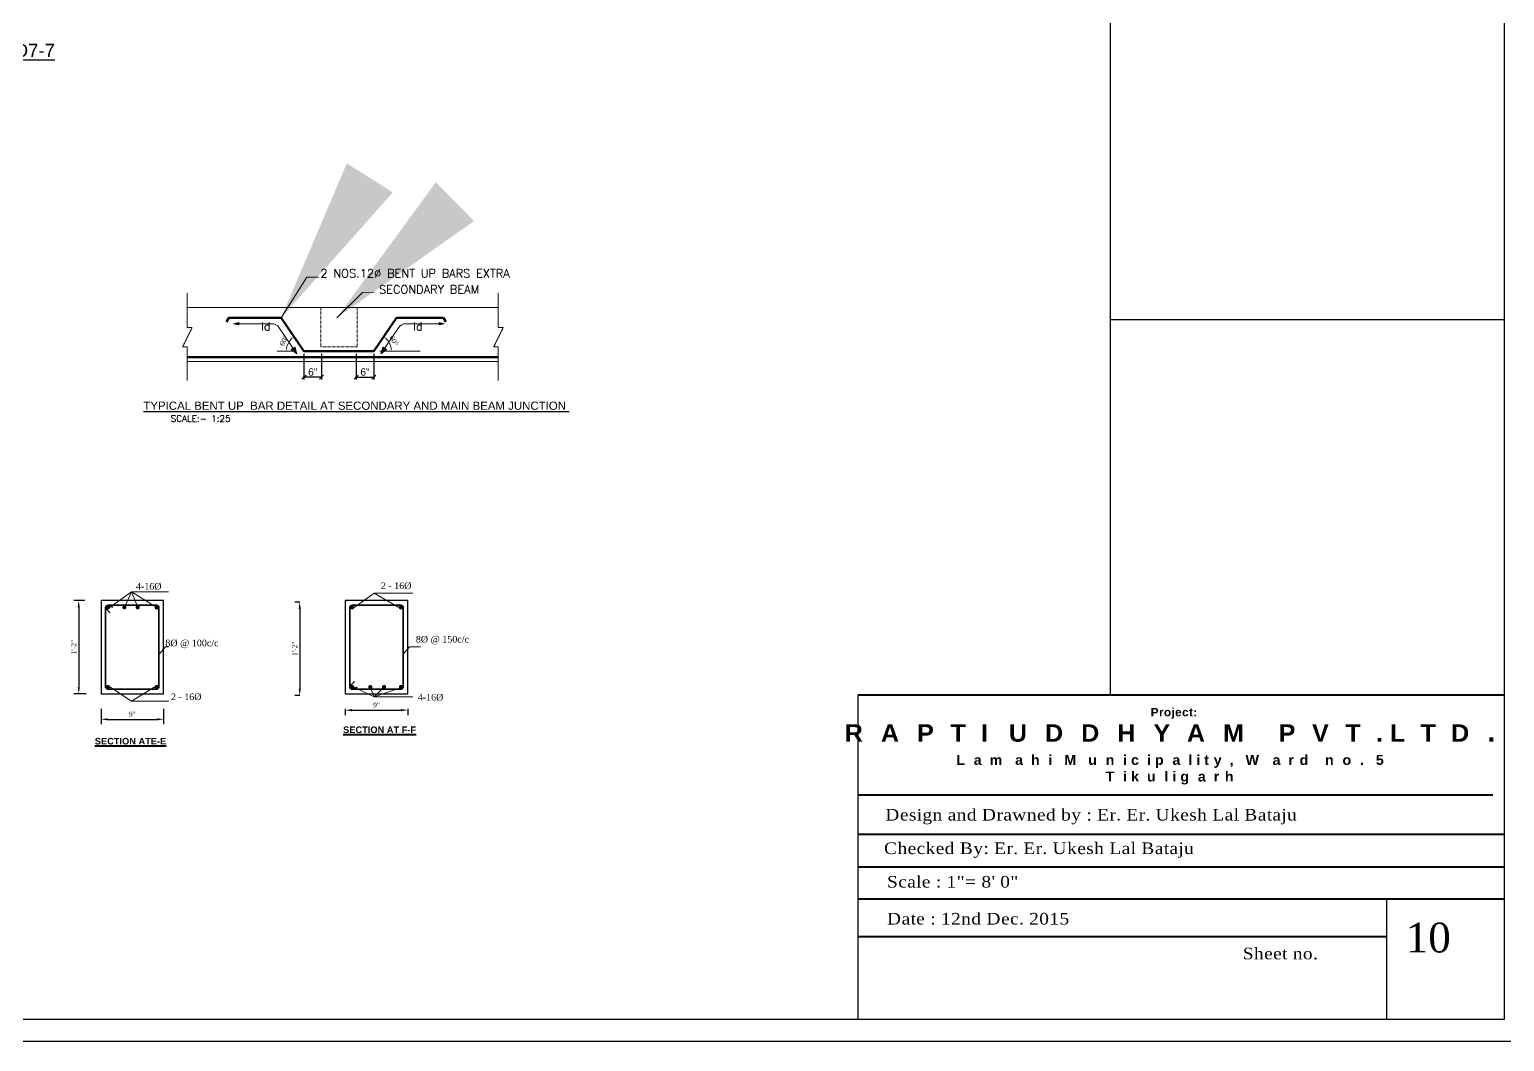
# Model space of a CAD drawing. Extents: x -2338379 to 930990, y -818978 to 106940.
# Drawn here: x 383119 to 384899, y -209148 to -207926 of the extents above; entities that cross this region are included whole.
import ezdxf

# ---------------------------------------------------------------- set-up
doc = ezdxf.new("R2010")
doc.units = 0
doc.header["$MEASUREMENT"] = 0
doc.header["$PDMODE"] = 34
doc.linetypes.add('DASHED', pattern=[0.75, 0.5, -0.25])
doc.linetypes.add('DASHED2', pattern=[0.375, 0.25, -0.125])
doc.layers.get('0').update_dxf_attribs({"linetype": 'CONTINUOUS', "lineweight": 30})
doc.layers.get('DEFPOINTS').update_dxf_attribs({"linetype": 'CONTINUOUS'})
for name, color, linetype, lineweight in [('BEAM', 1, 'DASHED', 18), ('boarder', 5, 'CONTINUOUS', 40), ('DASHED1', 31, 'DASHED2', 13), ('DIM', 6, 'CONTINUOUS', 20), ('Dimension', 35, 'CONTINUOUS', 9), ('HACTH', 34, 'CONTINUOUS', 15), ('ope', 1, 'CONTINUOUS', 20), ('rcc', 252, 'CONTINUOUS', 30), ('REIN FORCE BAR', 91, 'CONTINUOUS', 35), ('Structure', 2, 'CONTINUOUS', 50), ('TEXT', 7, 'CONTINUOUS', 30), ('WALL', 1, 'CONTINUOUS', 40)]:
    doc.layers.add(name, color=color, linetype=linetype, lineweight=lineweight)
doc.styles.add('AERIAL', font='arial.ttf', dxfattribs={"height": 10})
doc.styles.add('ROMANS', font='romans.shx')
doc.styles.get("Standard").update_dxf_attribs({"font": 'times.ttf', "height": 6})
doc.styles.add('STYLUSBT', font='stylu.ttf', dxfattribs={"height": 9})
doc.dimstyles.new('10', dxfattribs={"dimtxt": 1, "dimasz": 1, "dimexe": 1, "dimexo": 1, "dimgap": 0.5, "dimtad": 1, "dimdec": 0, "dimlunit": 4, "dimtxsty": 'Standard', "dimblk": 'ARCHTICK', "dimcen": 0, "dimdle": 1, "dimclrd": 256, "dimclre": 256, "dimclrt": 256, "dimadec": 0, "dimazin": 0, "dimtfac": 2, "dimtdec": 0, "dimtix": 1, "dimtmove": 0, "dimatfit": 3, "dimfxl": 1, "dimlwd": -1, "dimlwe": -1, "dimarcsym": 1})
doc.dimstyles.new('Arch', dxfattribs={"dimtxt": 9, "dimasz": 5, "dimexe": 3, "dimexo": 3, "dimgap": 1.5, "dimtad": 1, "dimdec": 0, "dimzin": 3, "dimdsep": 46, "dimlunit": 4, "dimtxsty": 'STYLUSBT', "dimblk1": 'OBLIQUE', "dimblk2": 'OBLIQUE', "dimsah": 1, "dimcen": 0, "dimdle": 1, "dimclrd": 256, "dimclre": 256, "dimclrt": 7, "dimadec": 0, "dimazin": 0, "dimtfac": 4, "dimtdec": 0, "dimtofl": 0, "dimtmove": 0, "dimatfit": 0, "dimldrblk": 'OBLIQUE', "dimfxl": 1, "dimfrac": 2, "dimtolj": 1, "dimtzin": 0, "dimarcsym": 0})
doc.dimstyles.new('DIM50', dxfattribs={"dimscale": 0, "dimtxt": 220, "dimasz": 200, "dimexe": 75, "dimexo": 75, "dimgap": 100, "dimtad": 1, "dimdec": 0, "dimlfac": 0.5, "dimzin": 9, "dimdsep": 46, "dimtxsty": 'ROMANS', "dimcen": 2.5, "dimdle": 2, "dimclrd": 256, "dimclre": 256, "dimclrt": 7, "dimadec": 0, "dimazin": 0, "dimtfac": 2, "dimtdec": 0, "dimtix": 1, "dimtofl": 0, "dimtmove": 2, "dimatfit": 3, "dimfxl": 1, "dimtolj": 1, "dimtzin": 0, "dimlwd": -1, "dimlwe": -1, "dimarcsym": 0})
doc.dimstyles.get("Standard").update_dxf_attribs({"dimscale": 0.5, "dimtxt": 12, "dimasz": 4, "dimexe": 6, "dimexo": 6, "dimgap": 3, "dimtad": 1, "dimdec": 1, "dimzin": 11, "dimdsep": 46, "dimlunit": 4, "dimtxsty": 'Standard', "dimblk1": 'ARCHTICK', "dimblk2": 'ARCHTICK', "dimsah": 1, "dimcen": 2.5, "dimdle": 6, "dimclrd": 6, "dimclre": 6, "dimclrt": 7, "dimazin": 0, "dimtfac": 1, "dimtdec": 1, "dimtix": 1, "dimtmove": 1, "dimatfit": 3, "dimldrblk": 'ARCHTICK', "dimfxl": 1, "dimtolj": 1, "dimtzin": 0, "dimarcsym": 0})
doc.dimstyles.new('Standard$0', dxfattribs={"dimtxt": 6, "dimasz": 4, "dimexe": 3, "dimexo": 6, "dimgap": 3, "dimtad": 1, "dimdec": 1, "dimzin": 0, "dimdsep": 46, "dimlunit": 4, "dimtxsty": 'Standard', "dimcen": 0.09, "dimclrd": 6, "dimclre": 6, "dimclrt": 7, "dimadec": 0, "dimazin": 0, "dimtfac": 1, "dimtdec": 1, "dimtix": 1, "dimtofl": 0, "dimtmove": 1, "dimatfit": 3, "dimfxl": 1, "dimtolj": 1, "dimtzin": 0, "dimlwd": 18, "dimlwe": 18, "dimarcsym": 0})

# ---------------------------------------------------------------- blocks, each defined once
blk = doc.blocks.new('_ARCHTICK')
at = {"color": 0, "linetype": 'ByBlock', "const_width": 0.15}
blk.add_lwpolyline([(-0.5, -0.5), (0.5, 0.5)], dxfattribs=at)
blk = doc.blocks.new('*D367')
at = {"layer": 'DEFPOINTS', "color": 0, "lineweight": 30, "transparency": 16777216}
for p in [(383462.8, -208617.9), (383444.8, -208730.4), (383462.8, -208730.4)]:
    blk.add_point(p, dxfattribs=at)
at = {"layer": 'ope', "color": 6, "lineweight": -2, "transparency": 16777216}
for p, q in [((383444.8, -208617.9), (383438.8, -208617.9)), ((383444.8, -208625.9), (383444.8, -208722.4)), ((383444.8, -208730.4), (383438.8, -208730.4))]:
    blk.add_line(p, q, dxfattribs=at)
at = {"layer": 'ope', "color": 6, "lineweight": 30, "transparency": 16777216}
for points in [[(383443.5, -208625.9), (383446.1, -208625.9), (383444.8, -208617.9)], [(383443.5, -208722.4), (383446.1, -208722.4), (383444.8, -208730.4)]]:
    blk.add_solid(points, dxfattribs=at)
at = {"layer": 'ope', "color": 7, "transparency": 16777216, "insert": (383438.8, -208674.2), "char_height": 6, "attachment_point": 5, "rotation": 90}
blk.add_mtext('\\A1;1\'-2"', dxfattribs=at)
blk = doc.blocks.new('*D368')
at = {"layer": 'DEFPOINTS', "color": 0, "lineweight": 30, "transparency": 16777216}
for p in [(383499.8, -208728.5), (383575.2, -208728.5), (383575.2, -208748.2)]:
    blk.add_point(p, dxfattribs=at)
at = {"layer": 'ope', "color": 6, "lineweight": -2, "transparency": 16777216}
for p, q in [((383499.8, -208746.5), (383499.8, -208754.2)), ((383507.8, -208748.2), (383567.2, -208748.2)), ((383575.2, -208746.5), (383575.2, -208754.2))]:
    blk.add_line(p, q, dxfattribs=at)
at = {"layer": 'ope', "color": 6, "lineweight": 30, "transparency": 16777216}
for points in [[(383507.8, -208746.9), (383507.8, -208749.6), (383499.8, -208748.2)], [(383567.2, -208746.9), (383567.2, -208749.6), (383575.2, -208748.2)]]:
    blk.add_solid(points, dxfattribs=at)
at = {"layer": 'ope', "color": 7, "transparency": 16777216, "insert": (383537.5, -208742.2), "char_height": 6, "attachment_point": 5}
blk.add_mtext('\\A1;9"', dxfattribs=at)
blk = doc.blocks.new('*D369')
at = {"layer": 'DEFPOINTS', "color": 0, "lineweight": 30, "transparency": 16777216}
for p in [(383203.5, -208616), (383178, -208728.5), (383205, -208728.5)]:
    blk.add_point(p, dxfattribs=at)
at = {"layer": 'ope', "color": 6, "lineweight": -2, "transparency": 16777216}
for p, q in [((383185.5, -208616), (383172, -208616)), ((383178, -208624), (383178, -208720.5)), ((383187, -208728.5), (383172, -208728.5))]:
    blk.add_line(p, q, dxfattribs=at)
at = {"layer": 'ope', "color": 6, "lineweight": 30, "transparency": 16777216}
for points in [[(383176.7, -208624), (383179.3, -208624), (383178, -208616)], [(383176.7, -208720.5), (383179.3, -208720.5), (383178, -208728.5)]]:
    blk.add_solid(points, dxfattribs=at)
at = {"layer": 'ope', "color": 7, "transparency": 16777216, "insert": (383172, -208672.2), "char_height": 6, "attachment_point": 5, "rotation": 90}
blk.add_mtext('\\A1;1\'-2"', dxfattribs=at)
blk = doc.blocks.new('*D370')
at = {"layer": 'DEFPOINTS', "color": 0, "lineweight": 30, "transparency": 16777216}
for p in [(383205, -208728.5), (383280.4, -208728.5), (383280.4, -208759.3)]:
    blk.add_point(p, dxfattribs=at)
at = {"layer": 'ope', "color": 6, "lineweight": -2, "transparency": 16777216}
for p, q in [((383205, -208746.5), (383205, -208765.3)), ((383213, -208759.3), (383272.4, -208759.3)), ((383280.4, -208746.5), (383280.4, -208765.3))]:
    blk.add_line(p, q, dxfattribs=at)
at = {"layer": 'ope', "color": 6, "lineweight": 30, "transparency": 16777216}
for points in [[(383213, -208758), (383213, -208760.6), (383205, -208759.3)], [(383272.4, -208758), (383272.4, -208760.6), (383280.4, -208759.3)]]:
    blk.add_solid(points, dxfattribs=at)
at = {"layer": 'ope', "color": 7, "transparency": 16777216, "insert": (383242.7, -208753.2), "char_height": 6, "attachment_point": 5}
blk.add_mtext('\\A1;9"', dxfattribs=at)
blk = doc.blocks.new('*D669')
at = {"layer": 'DEFPOINTS', "color": 0, "lineweight": 30, "transparency": 16777216}
for p in [(383561.2, -208275.6), (383318.5, -208315), (383534.2, -208315), (383554.4, -208308.2), (383568.1, -208315)]:
    blk.add_point(p, dxfattribs=at)
at = {"layer": 'HACTH', "color": 6, "lineweight": 18, "transparency": 16777216}
blk.add_arc((383534.2, -208315), 21.3, 10.7695, 44.8363, dxfattribs=at)
at = {"layer": 'HACTH', "color": 6, "lineweight": 30, "transparency": 16777216}
for points in [[(383548.9, -208300.5), (383549.8, -208299.4), (383546.3, -208297.4)], [(383555.8, -208310.9), (383554.5, -208311.1), (383555.5, -208315)]]:
    blk.add_solid(points, dxfattribs=at)
at = {"layer": 'HACTH', "color": 7, "transparency": 16777216, "insert": (383558.4, -208302.2), "char_height": 6, "attachment_point": 5, "rotation": 297.8029}
blk.add_mtext('\\A1;60%%D', dxfattribs=at)
blk = doc.blocks.new('_Oblique')
at = {"layer": 'Dimension', "color": 0, "lineweight": -2}
blk.add_line((-0.5, -0.5), (0.5, 0.5), dxfattribs=at)
blk = doc.blocks.new('*D670')
at = {"layer": 'DEFPOINTS', "color": 0, "lineweight": 30, "ltscale": 20, "transparency": 16777216}
for p in [(383512.9, -208315), (383534.2, -208315), (383534.2, -208346.2)]:
    blk.add_point(p, dxfattribs=at)
at = {"layer": 'DIM', "lineweight": -2, "ltscale": 20, "transparency": 16777216}
for p, q in [((383512.9, -208318), (383512.9, -208349.2)), ((383534.2, -208318), (383534.2, -208349.2)), ((383511.9, -208346.2), (383535.2, -208346.2))]:
    blk.add_line(p, q, dxfattribs=at)
at = {"layer": 'DIM', "lineweight": -2, "ltscale": 20, "transparency": 16777216, "xscale": 5, "yscale": 5, "zscale": 5, "rotation": 180}
blk.add_blockref('_Oblique', (383512.9, -208346.2), dxfattribs=at)
at = {"layer": 'DIM', "lineweight": -2, "ltscale": 20, "transparency": 16777216, "xscale": 5, "yscale": 5, "zscale": 5}
blk.add_blockref('_Oblique', (383534.2, -208346.2), dxfattribs=at)
at = {"layer": 'DIM', "color": 7, "ltscale": 20, "transparency": 16777216, "insert": (383523.6, -208340), "char_height": 9, "attachment_point": 5, "style": 'STYLUSBT'}
blk.add_mtext('\\A1;6"', dxfattribs=at)
blk = doc.blocks.new('*D671')
at = {"layer": 'DEFPOINTS', "color": 0, "lineweight": 30, "transparency": 16777216}
for p in [(383422.9, -208275.6), (383416.1, -208315), (383432.9, -208302.1), (383449.9, -208315), (383665.6, -208315)]:
    blk.add_point(p, dxfattribs=at)
at = {"layer": 'HACTH', "color": 6, "lineweight": 18, "transparency": 16777216}
blk.add_arc((383449.9, -208315), 21.3, 135.1637, 169.2305, dxfattribs=at)
at = {"layer": 'HACTH', "color": 6, "lineweight": 30, "transparency": 16777216}
for points in [[(383434.3, -208299.4), (383435.2, -208300.5), (383437.8, -208297.4)], [(383429.6, -208311.1), (383428.3, -208310.9), (383428.6, -208315)]]:
    blk.add_solid(points, dxfattribs=at)
at = {"layer": 'HACTH', "color": 7, "transparency": 16777216, "insert": (383425.7, -208302.2), "char_height": 6, "attachment_point": 5, "rotation": 62.1971}
blk.add_mtext('\\A1;60%%D', dxfattribs=at)
blk = doc.blocks.new('*D672')
at = {"layer": 'DEFPOINTS', "color": 0, "lineweight": 30, "ltscale": 20, "transparency": 16777216}
for p in [(383449.9, -208315), (383471, -208315), (383449.9, -208346.2)]:
    blk.add_point(p, dxfattribs=at)
at = {"layer": 'DIM', "lineweight": -2, "ltscale": 20, "transparency": 16777216}
for p, q in [((383449.9, -208318), (383449.9, -208349.2)), ((383471, -208318), (383471, -208349.2)), ((383472, -208346.2), (383448.9, -208346.2))]:
    blk.add_line(p, q, dxfattribs=at)
at = {"layer": 'DIM', "lineweight": -2, "ltscale": 20, "transparency": 16777216, "xscale": 5, "yscale": 5, "zscale": 5, "rotation": 180}
blk.add_blockref('_Oblique', (383449.9, -208346.2), dxfattribs=at)
at = {"layer": 'DIM', "lineweight": -2, "ltscale": 20, "transparency": 16777216, "xscale": 5, "yscale": 5, "zscale": 5}
blk.add_blockref('_Oblique', (383471, -208346.2), dxfattribs=at)
at = {"layer": 'DIM', "color": 7, "ltscale": 20, "transparency": 16777216, "insert": (383460.5, -208340), "char_height": 9, "attachment_point": 5, "style": 'STYLUSBT'}
blk.add_mtext('\\A1;6"', dxfattribs=at)

msp = doc.modelspace()

# ---------------------------------------------------------------- hatches: boundary and pattern name
at = {"layer": 'boarder', "ltscale": 0.1}
h = msp.add_hatch(color=256, dxfattribs=at)
h.paths.add_polyline_path([(383371.14, -208280.05), (383364.87, -208281.64), (383371.14, -208281.64)])
h.paths.add_polyline_path([(383371.14, -208281.64), (383364.87, -208281.64), (383371.14, -208283.22)])
h = msp.add_hatch(color=256, dxfattribs=at)
h.paths.add_polyline_path([(383612.96, -208280.05), (383619.23, -208281.64), (383612.96, -208281.64)])
h.paths.add_polyline_path([(383612.96, -208281.64), (383619.23, -208281.64), (383612.96, -208283.22)])
h = msp.add_hatch(color=256, dxfattribs=at)
h.paths.add_polyline_path([(383436.81, -208311.39), (383434.54, -208312.92), (383441.21, -208317.89)])
h.paths.add_polyline_path([(383439.08, -208309.85), (383436.81, -208311.39), (383441.21, -208317.89)])
h = msp.add_hatch(color=256, dxfattribs=at)
h.paths.add_polyline_path([(383547.29, -208311.39), (383549.56, -208312.92), (383542.89, -208317.89)])
h.paths.add_polyline_path([(383545.03, -208309.85), (383547.29, -208311.39), (383542.89, -208317.89)])

# ---------------------------------------------------------------- linework, layer by layer
at = {"lineweight": 30}
for p, q in [((384423.74, -208730.17), (384423.74, -206693.03)), ((384898.94, -208277.03), (384423.74, -208277.03)), ((384118.71, -208730.17), (384118.71, -209021.83)), ((384118.71, -209021.83), (384118.71, -209121.83))]:
    msp.add_line(p, q, dxfattribs=at)
msp.add_line((384756.86, -208976.44), (384756.86, -209121.83))
at = {"color": 3}
for points in [[(381440.54, -206666.63), (384925.34, -206666.63), (384925.34, -209148.23), (381440.54, -209148.23)], [(381519.74, -206693.03), (384898.94, -206693.03), (384898.94, -209121.83), (381519.74, -209121.83)]]:
    msp.add_lwpolyline(points, close=True, dxfattribs=at)
at = {"lineweight": 40}
for points in [[(384853.34, -208730.17), (384118.71, -208730.17)], [(384898.94, -208730.17), (384118.71, -208730.17)], [(384885.02, -208850.69), (384118.71, -208850.69)], [(384898.94, -208898.42), (384118.71, -208898.42)], [(384898.94, -208937.73), (384118.71, -208937.73)], [(384898.94, -208976.44), (384118.71, -208976.44)], [(384756.86, -209021.83), (384118.71, -209021.83)]]:
    msp.add_lwpolyline(points, dxfattribs=at)
at = {"layer": 'BEAM'}
for p, q in [((383308.94, -208262.26), (383684.49, -208262.26)), ((383308.94, -208327.28), (383684.49, -208327.28))]:
    msp.add_line(p, q, dxfattribs=at)
for points in [[(383308.94, -208244.72), (383308.94, -208286.39), (383314.9, -208286.39), (383303.46, -208309.48), (383308.94, -208309.48), (383308.94, -208350.26)], [(383684.49, -208244.72), (383684.49, -208286.39), (383690.45, -208286.39), (383679.02, -208309.48), (383684.49, -208309.48), (383684.49, -208350.26)]]:
    msp.add_lwpolyline(points, dxfattribs=at)
at = {"layer": 'DASHED1'}
for p, q in [((383470.26, -208262.26), (383470.26, -208309.71)), ((383513.98, -208262.26), (383513.98, -208309.71)), ((383470.26, -208309.71), (383513.98, -208309.71))]:
    msp.add_line(p, q, dxfattribs=at)
at = {"layer": 'DIM', "color": 1}
for p, q in [((383364.87, -208281.64), (383371.14, -208280.05)), ((383364.87, -208281.64), (383410.84, -208281.64)), ((383364.87, -208281.64), (383371.14, -208283.22)), ((383371.14, -208280.05), (383371.14, -208283.22)), ((383619.23, -208281.64), (383573.27, -208281.64)), ((383612.96, -208280.05), (383612.96, -208283.22)), ((383619.23, -208281.64), (383612.96, -208280.05)), ((383619.23, -208281.64), (383612.96, -208283.22)), ((383419.93, -208286.46), (383441.21, -208317.89)), ((383564.18, -208286.46), (383542.89, -208317.89)), ((383434.54, -208312.92), (383439.08, -208309.85)), ((383441.21, -208317.89), (383434.54, -208312.92)), ((383441.21, -208317.89), (383439.08, -208309.85)), ((383542.89, -208317.89), (383545.03, -208309.85)), ((383542.89, -208317.89), (383549.56, -208312.92)), ((383549.56, -208312.92), (383545.03, -208309.85))]:
    msp.add_line(p, q, dxfattribs=at)
at = {"layer": 'DIM'}
for p, q in [((383437.75, -208314.98), (383417.6, -208314.98)), ((383541.69, -208314.98), (383590.06, -208314.98)), ((383546.36, -208314.98), (383566.5, -208314.98))]:
    msp.add_line(p, q, dxfattribs=at)
at = {"layer": 'DIM', "color": 1}
for centre, start, end in [((383410.84, -208292.62), 34.1086, 90), ((383573.27, -208292.62), 90, 145.8914)]:
    msp.add_arc(centre, 10.98, start, end, dxfattribs=at)
at = {"layer": 'Dimension'}
for p, q in [((383241.69, -208605.37), (383233.14, -208624.11)), ((383241.69, -208605.37), (383249.19, -208624.08)), ((383530, -208720.26), (383534.54, -208732.27)), ((383546.58, -208720.26), (383534.54, -208732.27))]:
    msp.add_line(p, q, dxfattribs=at)
at = {"layer": 'rcc', "ltscale": 25}
for p, q in [((383280.37, -208616), (383204.97, -208616)), ((383204.97, -208616), (383204.97, -208728.46)), ((383280.37, -208728.46), (383280.37, -208616)), ((383575.23, -208616), (383499.82, -208616)), ((383499.82, -208616), (383499.82, -208728.46)), ((383575.23, -208728.46), (383575.23, -208616)), ((383204.97, -208728.46), (383280.37, -208728.46)), ((383499.82, -208728.46), (383575.23, -208728.46))]:
    msp.add_line(p, q, dxfattribs=at)
at = {"layer": 'REIN FORCE BAR'}
for p, q in [((383210.48, -208625.02), (383216.07, -208630.86)), ((383214.07, -208621.52), (383219.15, -208623.89)), ((383505.33, -208719.44), (383510.93, -208713.6)), ((383508.92, -208722.94), (383514.01, -208720.57))]:
    msp.add_line(p, q, dxfattribs=at)
for points in [[(383271.86, -208621.52), (383213.48, -208621.52, 0.4142136), (383210.48, -208624.52), (383210.48, -208719.94, 0.4221876), (383213.56, -208722.94, -0.0067871), (383213.48, -208722.94), (383271.86, -208722.94, 0.4142136), (383274.86, -208719.94), (383274.86, -208624.52, 0.4142136), (383271.86, -208621.52), (383213.48, -208621.52)], [(383566.71, -208722.94), (383508.33, -208722.94, -0.4142136), (383505.33, -208719.94), (383505.33, -208624.52, -0.4221876), (383508.41, -208621.52, 0.0067871), (383508.33, -208621.52), (383566.71, -208621.52, -0.4142136), (383569.71, -208624.52), (383569.71, -208719.94, -0.4142136), (383566.71, -208722.94), (383508.33, -208722.94)]]:
    msp.add_lwpolyline(points, format="xyb", dxfattribs=at)
at = {"layer": 'REIN FORCE BAR', "const_width": 2.52}
for points in [[(383214.48, -208624.2, -1), (383211.96, -208624.2, -1)], [(383231.88, -208624.11, 1), (383234.4, -208624.11, 1)], [(383247.93, -208624.08, 1), (383250.45, -208624.08, 1)], [(383270.86, -208624.2, 1), (383273.38, -208624.2, 1)], [(383509.33, -208624.2, -1), (383506.81, -208624.2, -1)], [(383565.71, -208624.2, 1), (383568.23, -208624.2, 1)], [(383214.48, -208720.26, 1), (383211.96, -208720.26, 1)], [(383270.86, -208720.26, -1), (383273.38, -208720.26, -1)], [(383509.33, -208720.26, 1), (383506.81, -208720.26, 1)], [(383528.74, -208720.26, -1), (383531.26, -208720.26, -1)], [(383545.32, -208720.26, -1), (383547.84, -208720.26, -1)], [(383565.71, -208720.26, -1), (383568.23, -208720.26, -1)]]:
    msp.add_lwpolyline(points, format="xyb", close=True, dxfattribs=at)
at = {"layer": 'Structure'}
msp.add_line((383308.94, -208322.01), (383684.49, -208322.01), dxfattribs=at)
msp.add_lwpolyline([(383621.23, -208279.41), (383618.34, -208274.56), (383561.78, -208274.56), (383534.23, -208314.98), (383449.88, -208314.98), (383422.33, -208274.56), (383359.3, -208274.56), (383356.41, -208279.41)], dxfattribs=at)

# ---------------------------------------------------------------- texts
for s, insert, char_height, width, attachment_point in [('\\pi-24,l24,t24;{\\fArial Black|b1|i0|c0|p34;\\W0.9;\\T1.05;Project:\\P\\H2.1x;\\T2;RAPTI UDDHYAM PVT.LTD\\H1.143x;.\\H0.5208x;\\O\\P\\H0.9599x;\\oLamahi Municipality, Ward no. 5\\PTikuligarh}', (384500.2, -208745.62), 10, 762.9723, 2), ('\\pi-42,l42,t42;{\\W1.1;\\T1.05;Design and Drawned by : Er. Er. Ukesh Lal Bataju}', (384151.75, -208867.49), 14, 538.1706, 1), ('\\pi-42,l42,t42;{\\W1.1;\\T1.05;Checked By: Er. Er. Ukesh Lal Bataju}', (384150.19, -208907.94), 14, 478.4843, 1), ('\\pi-42,l42,t42;{\\W1.1;\\T1.05;Scale : 1"= 8\' 0"}', (384153.81, -208948.41), 14, 478.4843, 1), ('\\pi-42,l42,t42;{\\W1.1;\\T1.05;Date : 12nd Dec. 2015}', (384153.81, -208993), 14, 478.4843, 1), ('\\pi-42,l42,t42;{\\W1.1;\\T1.05;Sheet no.}', (384583.31, -209035.03), 14, 478.4843, 1)]:
    msp.add_mtext(s, dxfattribs=dict(insert=insert, char_height=char_height, width=width, attachment_point=attachment_point))
at = {"layer": 'DIM', "color": 0, "lineweight": 80, "insert": (384779.98, -209004.76), "char_height": 36, "width": 54.6723, "attachment_point": 1}
msp.add_mtext('10', dxfattribs=at)
at = {"layer": 'TEXT'}
for s, height, style, p in [('%%UBEAM ALONG TO GRID -1-1tO7-7', 16, 'AERIAL', (382800.23, -207959.75)), ('2 NOS.12%%C BENT UP BARS EXTRA', 10.08, 'ROMANS', (383469.74, -208225.95)), ('SECONDARY BEAM', 10.08, 'ROMANS', (383540.45, -208245.37)), ('ld', 10.08, 'ROMANS', (383398.1, -208289.86)), ('ld', 10.08, 'ROMANS', (383581.63, -208289.86)), ('%%UTYPICAL BENT UP  BAR DETAIL AT SECONDARY AND MAIN BEAM JUNCTION ', 9.8845, 'AERIAL', (383256.05, -208385.61)), ('SCALE:- 1:25', 7.7625, 'ROMANS', (383289.05, -208400.06))]:
    msp.add_text(s, height=height, dxfattribs=dict(at, style=style)).set_placement(p)
at = {"layer": 'TEXT', "char_height": 8, "width": 1356.5327, "attachment_point": 1}
for insert in [(383247.08, -208581.3), (383587.28, -208715.31)]:
    msp.add_mtext(' \\P4-16%%C', dxfattribs=dict(at, insert=insert))
at = {"layer": 'WALL', "color": 7, "char_height": 8, "attachment_point": 5}
for s, insert in [('2 - 16%%C', (383561.16, -208598.11)), ('8%%C @ 100c/c', (383314.66, -208668.26)), ('8%%C @ 150c/c', (383617.02, -208663.72)), ('2 - 16%%C', (383307.77, -208732.27)), ('{\\fArial|b1|i0|c0|p34;\\LSECTION AT F-F}', (383541.23, -208771.96)), ('{\\fArial|b1|i0|c0|p34;\\LSECTION ATE-E}', (383240.55, -208785.72))]:
    msp.add_mtext(s, dxfattribs=dict(at, insert=insert))

# ---------------------------------------------------------------- dimensions: what is measured, and where the dimension line sits
at = {"layer": 'DIM', "ltscale": 20}
dim = msp.add_linear_dim(base=(383449.88, -208346.19), p1=(383471.03, -208314.98), p2=(383449.88, -208314.98), angle=180, text='6"', dimstyle='Arch', override={"dimlfac": 0.25}, dxfattribs=at)
dim.commit()
dim.dimension.update_dxf_attribs({"geometry": '*D672', "text_midpoint": (383460.46, -208346.19), "dimtype": 160})
dim = msp.add_linear_dim(base=(383534.23, -208346.19), p1=(383512.92, -208314.98), p2=(383534.23, -208314.98), text='6"', dimstyle='Arch', override={"dimlfac": 0.25}, dxfattribs=at)
dim.commit()
dim.dimension.update_dxf_attribs({"geometry": '*D670', "text_midpoint": (383523.57, -208346.19), "dimtype": 160})
at = {"layer": 'HACTH'}
for base, line1, line2, picture, middle in [((383554.43, -208308.2), ((383318.53, -208314.98), (383568.05, -208314.98)), ((383534.23, -208314.98), (383561.2, -208275.57)), '*D669', (383558.43, -208302.22)), ((383432.87, -208302.13), ((383665.58, -208314.98), (383416.05, -208314.98)), ((383449.88, -208314.98), (383422.9, -208275.57)), '*D671', (383425.67, -208302.22))]:
    dim = msp.add_angular_dim_2l(base=base, line1=line1, line2=line2, text='60%%D', dimstyle='Standard', override={"dimscale": 1, "dimexe": 3, "dimlfac": 0.5, "dimzin": 0, "dimsah": 0, "dimcen": 0.09, "dimdle": 0, "dimadec": 0, "dimtofl": 0, "dimlwd": 18, "dimlwe": 18}, dxfattribs=at)
    dim.commit()
    dim.dimension.update_dxf_attribs({"geometry": picture, "text_midpoint": middle})
at = {"layer": 'ope'}
for base, p1, p2, picture, middle in [((383178.01, -208728.46), (383203.55, -208616), (383204.97, -208728.46), '*D369', (383172.01, -208672.23)), ((383444.79, -208730.38), (383462.79, -208617.93), (383462.79, -208730.38), '*D367', (383438.79, -208674.15))]:
    dim = msp.add_linear_dim(base=base, p1=p1, p2=p2, angle=90, dimstyle='Standard$0', override={"dimtxt": 10, "dimasz": 8, "dimexe": 6, "dimexo": 18, "dimdec": 0, "dimlfac": 0.125, "dimzin": 11, "dimcen": 2.5, "dimdle": 6, "dimtdec": 0, "dimtofl": 1, "dimlwd": 65534, "dimlwe": 65534}, dxfattribs=at)
    dim.commit()
    dim.dimension.update_dxf_attribs({"geometry": picture, "text_midpoint": middle})
for base, p1, p2, picture, middle in [((383280.37, -208759.29), (383204.97, -208728.46), (383280.37, -208728.46), '*D370', (383242.67, -208753.23)), ((383575.23, -208748.23), (383499.82, -208728.46), (383575.23, -208728.46), '*D368', (383537.52, -208742.17))]:
    dim = msp.add_linear_dim(base=base, p1=p1, p2=p2, dimstyle='Standard$0', override={"dimtxt": 10, "dimasz": 8, "dimexe": 6, "dimexo": 18, "dimdec": 0, "dimlfac": 0.125, "dimzin": 11, "dimcen": 2.5, "dimdle": 6, "dimtdec": 0, "dimtofl": 1, "dimlwd": 65534, "dimlwe": 65534}, dxfattribs=at)
    dim.commit()
    dim.dimension.update_dxf_attribs({"geometry": picture, "text_midpoint": middle})

# ---------------------------------------------------------------- leaders
at = {"layer": 'DIM', "color": 1}
for points in [[(383422.33, -208274.56), (383453.46, -208225.44), (383467.64, -208225.44)], [(383489.5, -208274.56), (383520.63, -208243.95), (383534.81, -208243.6)]]:
    msp.add_leader(points, dimstyle='DIM50', override={"dimscale": 1}, dxfattribs=at)
at = {"layer": 'Dimension'}
for points, override in [([(383215.06, -208624.11), (383241.69, -208605.37), (383286.3, -208605.37)], {"dimasz": 3, "dimgap": 10, "dimtad": 0}), ([(383270.3, -208622.96), (383241.69, -208605.37), (383286.3, -208605.37)], {"dimasz": 3, "dimgap": 10, "dimtad": 0}), ([(383510.59, -208624.47), (383534.54, -208607.06), (383581.16, -208607.06)], {"dimasz": 3, "dimgap": 10, "dimtad": 0}), ([(383564.56, -208624.42), (383534.54, -208607.06), (383581.16, -208607.06)], {"dimasz": 3, "dimgap": 10, "dimtad": 0}), ([(383274.96, -208680.62), (383282.62, -208671.96), (383286.3, -208671.96)], {"dimgap": 10, "dimtad": 0}), ([(383569.81, -208680.62), (383577.47, -208671.96), (383590.59, -208671.96)], {"dimgap": 10, "dimtad": 0}), ([(383215.74, -208719.99), (383241.69, -208737.4), (383286.3, -208737.4)], {"dimasz": 3, "dimgap": 10, "dimtad": 0}), ([(383269.7, -208720.04), (383241.69, -208737.4), (383286.3, -208737.4)], {"dimasz": 3, "dimgap": 10, "dimtad": 0}), ([(383509.91, -208720.35), (383534.54, -208732.27), (383581.16, -208732.27)], {"dimasz": 3, "dimgap": 10, "dimtad": 0}), ([(383565.15, -208721.51), (383534.54, -208732.27), (383581.16, -208732.27)], {"dimasz": 3, "dimgap": 10, "dimtad": 0})]:
    msp.add_leader(points, dimstyle='10', override=override, dxfattribs=at)

doc.saveas('drawing.dxf')
